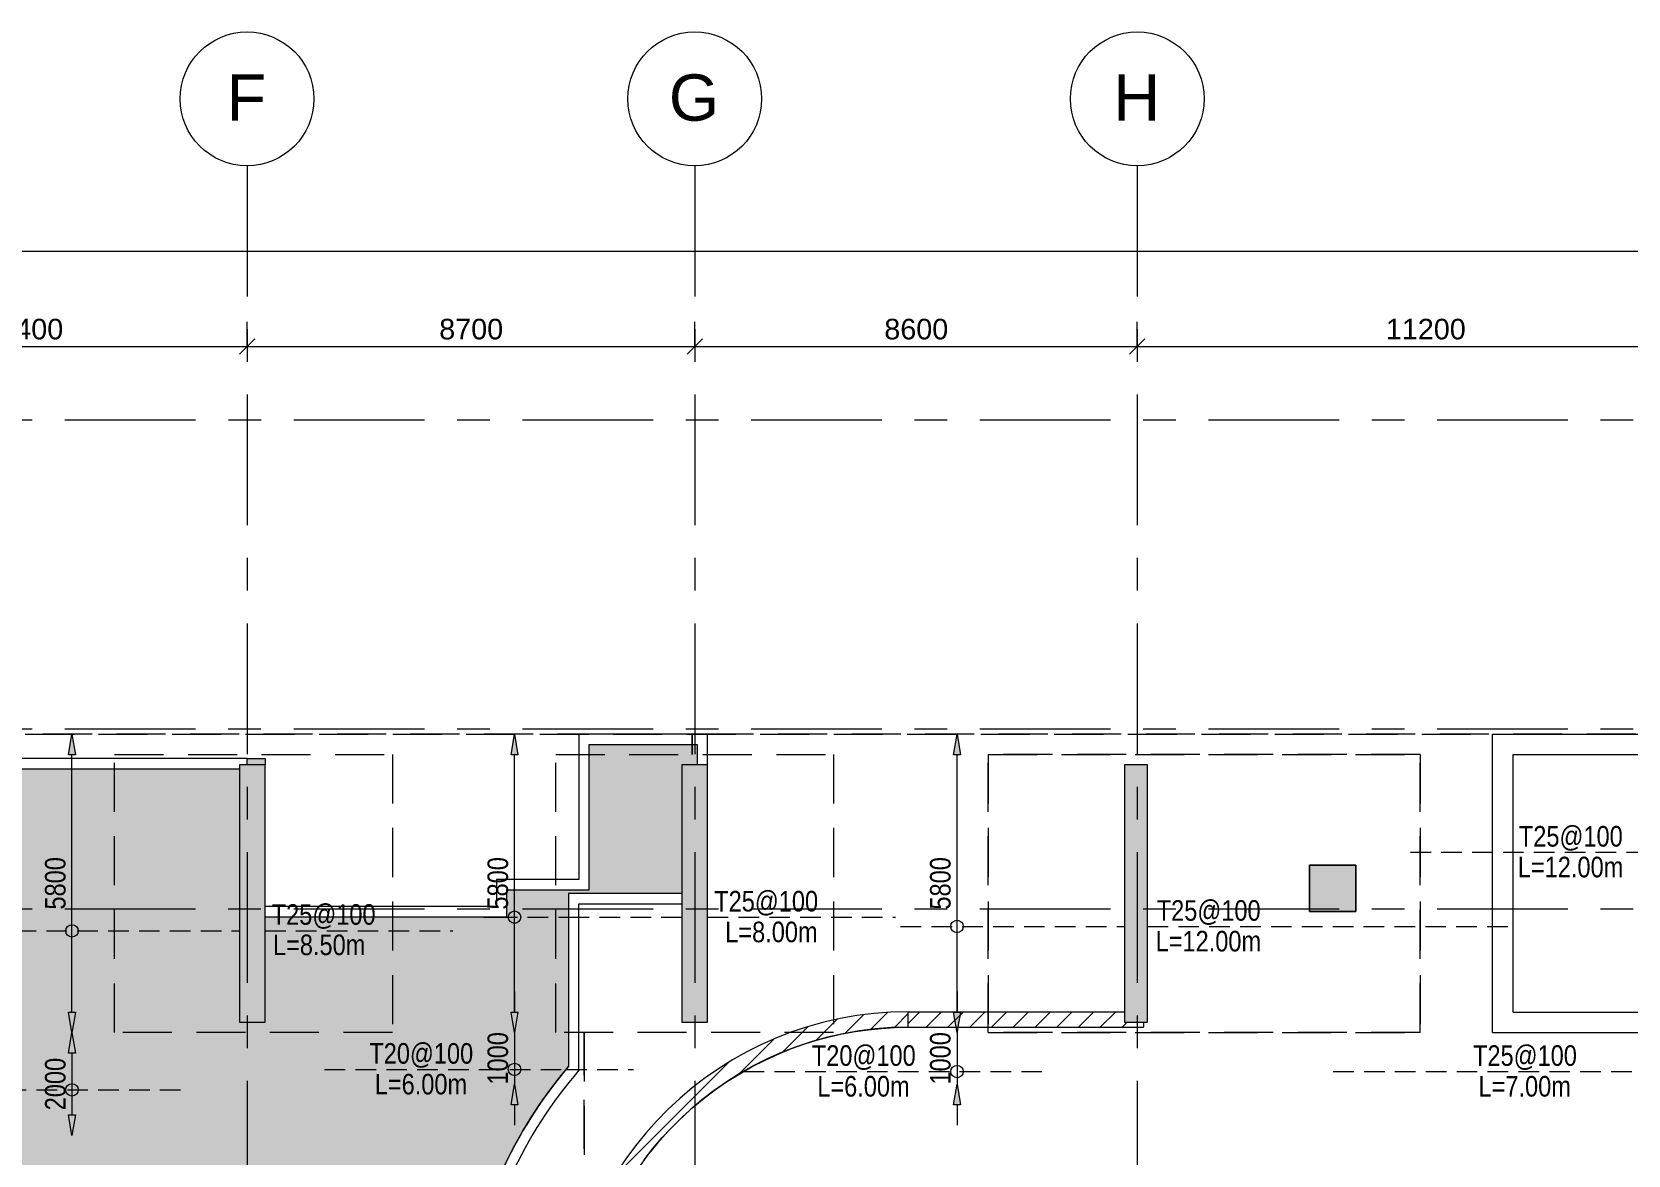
# Model space of a CAD drawing. Header units: millimetres. Extents: x -7055 to 132043, y -26353 to 51881.
# Drawn here: x 52688 to 83709, y 30061 to 51881 of the extents above; entities that cross this region are included whole.
import ezdxf

# ---------------------------------------------------------------- set-up
doc = ezdxf.new("R2010")
doc.units = ezdxf.units.MM
for name, pattern in [('00-SX_HIDDEN', [600, 400, -200]), ('Grid Line', [4445, 2540, -635, 635, -635]), ('Hidden', [1428.75, 952.5, -476.25]), ('IMPORT-HIDDENX2 _6_', [3810000.0, 2540000.0, -1270000.0])]:
    doc.linetypes.add(name, pattern=pattern)
for name, color, linetype, lineweight in [('A-ANNO-DIMS', 211, 'Continuous', 5), ('A-ANNO-DIMS-200', 211, 'Continuous', 5), ('A-FLOR', 192, 'Continuous', 15), ('A-WALL-PATT', 111, 'Continuous', 15), ('I-WALL', 2, 'Continuous', 5), ('S-Anno-REF-Dims', 7, 'Continuous', 5), ('S-Anno-Slab-Reinf-Top-Text', 7, 'Continuous', 5), ('S-Anno-Slab-Reinf_ Top', 7, 'IMPORT-HIDDENX2 _6_', 5), ('S-COLS', 52, 'Continuous', 5), ('S-FNDN', 32, 'Continuous', 15), ('S-GRID', 1, 'Continuous', 5), ('S-GRID-IDEN', 1, 'Continuous', 5), ('TOP 1-1_dwg', 8, 'Continuous', 5)]:
    doc.layers.add(name, color=color, linetype=linetype, lineweight=lineweight)
doc.styles.add('Arial', font='arial.ttf', dxfattribs={"height": 900})
doc.styles.add('Arial Narrow', font='ARIALN.TTF', dxfattribs={"height": 400})
doc.styles.add('Arial_1', font='arial.ttf', dxfattribs={"height": 400})
doc.dimstyles.new('Diagonal_-_2mm_Round_5mm_-1-200', dxfattribs={"dimscale": 304.8, "dimtxt": 1.338923, "dimasz": 0.984252, "dimexe": 0.328084, "dimexo": 0.0625, "dimgap": 0.065617, "dimtad": 1, "dimdec": 0, "dimlfac": 304.8, "dimrnd": 5, "dimdsep": 46, "dimtxsty": 'Arial_1', "dimblk1": 'OBLIQUE', "dimblk2": 'OBLIQUE', "dimsah": 1, "dimcen": 0.09, "dimazin": 0, "dimtfac": 1, "dimtdec": 4, "dimtix": 1, "dimtmove": 0, "dimatfit": 3, "dimfxl": 0.005167, "dimfxlon": 1, "dimtvp": 1, "dimtolj": 1, "dimtzin": 0, "dimarcsym": 2})
pattern_1 = [(50, (0, 0), (728.7365, -63.756), [76.2, -838.2]), (355, (0, 0), (-140.9716, 764.2276), [60.96, -670.56]), (100.451, (60.7, -5.3), (587.77, 700.467), [64.76, -712.36]), (46.184, (0, 203.2), (1084.316, -168.171), [114.3, -1257.3]), (96.636, (90.4, 189.2), (949.61, 989.71), [97.14, -1068.54]), (351.184, (0, 203.2), (949.62, 989.701), [91.44, -1005.84]), (21, (101.6, 152.4), (606.458, -409.0606), [76.2, -838.2]), (326, (101.6, 152.4), (247.208, 736.753), [60.96, -670.56]), (71.451, (152.14, 118.3), (853.668, 327.6855), [64.76, -712.36]), (37.5, (0, 0), (12.3547, 338.2201), [33.528, -628.904, 33.528, -647.192, -673.1]), (37.5, (0, 0), (12.3547, 338.2201), [-1343.152, 33.528, -639.572]), (7.5, (0, 0), (267.2789, 400.7221), [33.528, -354.584, 33.528, -613.664, -256.54]), (7.5, (0, 0), (267.2789, 400.7221), [-1035.304, 33.528, -223.012]), (327.5, (-226.57, 0), (542.3633, -22.9153), [33.528, -220.472, 33.528, -758.952, -1051.56]), (327.5, (-226.57, 0), (542.3633, -22.9153), [-1046.48, 33.528, -1018.032]), (317.5, (-328.17, 0), (592.517, 101.707), [33.528, -296.672, 33.528, -492.76, -746.76]), (317.5, (-328.17, 0), (592.517, 101.707), [-856.488, 33.528, -713.232])]
pattern_2 = [(45, (0, 0), (-212.132, 212.132), [])]
pattern_3 = [(45.08, (383.17, 0), (-211.5431, 212.1311), [])]

# ---------------------------------------------------------------- blocks, each defined once
blk = doc.blocks.new('TOP 1-1_dwg-7774274-GROUND FLOOR TOP X-DIR REINFORECMENT')
at = {"layer": 'S-Anno-REF-Dims'}
for points in [[(366020, 490246), (366087, 490646), (366153, 490246)], [(374620, 490246), (374687, 490646), (374753, 490246), (374736, 490246)], [(383220, 490246), (383287, 490646), (383353, 490246)], [(366087, 484846), (366020, 485246), (366153, 485246), (366121, 485050)], [(374687, 484846), (374620, 485246), (374753, 485246), (374695, 484895)], [(374687, 484846), (374620, 485246), (374753, 485246), (374695, 484895)], [(383287, 484846), (383220, 485246), (383353, 485246), (383304, 484950)], [(383287, 484846), (383220, 485246), (383353, 485246), (383304, 484950)], [(366020, 484446), (366087, 484846), (366153, 484446)], [(374695, 483446), (374620, 483446), (374687, 483846), (374753, 483446), (374736, 483446)], [(383220, 483446), (383287, 483846), (383353, 483446)], [(366087, 482846), (366020, 483246), (366153, 483246)]]:
    blk.add_hatch(color=256, dxfattribs=at).paths.add_polyline_path(points)
for p, q in [((366020, 490246), (366087, 490646)), ((366087, 490646), (366153, 490246)), ((374620, 490246), (374687, 490646)), ((374687, 490646), (374753, 490246)), ((383220, 490246), (383287, 490646)), ((383287, 490646), (383353, 490246)), ((366153, 490246), (366020, 490246)), ((374736, 490246), (374620, 490246)), ((374753, 490246), (374736, 490246)), ((383353, 490246), (383220, 490246)), ((366087, 484846), (366020, 485246)), ((366020, 485246), (366153, 485246)), ((366153, 485246), (366121, 485050)), ((374687, 484846), (374620, 485246)), ((374620, 485246), (374753, 485246)), ((374687, 484846), (374620, 485246)), ((374620, 485246), (374753, 485246)), ((374753, 485246), (374695, 484895)), ((374753, 485246), (374695, 484895)), ((383287, 484846), (383220, 485246)), ((383220, 485246), (383353, 485246)), ((383287, 484846), (383220, 485246)), ((383220, 485246), (383353, 485246)), ((383353, 485246), (383304, 484950)), ((383353, 485246), (383304, 484950)), ((366121, 485050), (366087, 484846)), ((374695, 484895), (374687, 484846)), ((374695, 484895), (374687, 484846)), ((383304, 484950), (383287, 484846)), ((383304, 484950), (383287, 484846)), ((366020, 484446), (366087, 484846)), ((366087, 484846), (366153, 484446)), ((366153, 484446), (366020, 484446)), ((374620, 483446), (374687, 483846)), ((374687, 483846), (374753, 483446)), ((383220, 483446), (383287, 483846)), ((383287, 483846), (383353, 483446)), ((374695, 483446), (374620, 483446)), ((374736, 483446), (374695, 483446)), ((374753, 483446), (374736, 483446)), ((383353, 483446), (383220, 483446)), ((366087, 482846), (366020, 483246)), ((366020, 483246), (366153, 483246)), ((366153, 483246), (366087, 482846))]:
    blk.add_line(p, q, dxfattribs=at)
at = {"layer": 'S-Anno-REF-Dims', "color": 250, "lineweight": 13}
for p, q in [((366087, 489972), (366087, 490246)), ((374687, 487620), (374687, 490246)), ((383287, 485250), (383287, 490246)), ((366087, 485246), (366087, 489972)), ((383287, 485646), (383287, 485250)), ((374687, 484846), (374687, 483846)), ((383287, 484846), (383287, 483846)), ((366087, 484446), (366087, 483246)), ((374687, 483446), (374687, 483046)), ((383287, 483446), (383287, 483046))]:
    blk.add_line(p, q, dxfattribs=at)
at = {"layer": 'S-Anno-REF-Dims', "color": 250, "lineweight": 13, "flags": 128}
blk.add_lwpolyline([(374687, 485646), (374687, 485246), (374687, 487620)], dxfattribs=at)
blk.add_lwpolyline([(383287, 485250), (383287, 485246)], close=True, dxfattribs=at)
at = {"layer": 'S-Anno-REF-Dims'}
for centre in [(374687, 487089), (383287, 486910), (366087, 486821), (374687, 484132), (383287, 484090), (366087, 483733)]:
    blk.add_circle(centre, 120, dxfattribs=at)
at = {"layer": 'S-Anno-Slab-Reinf_ Top', "linetype": '00-SX_HIDDEN'}
for p, q in [((392099, 488350), (404099, 488350)), ((374090, 487089), (374341, 487089)), ((374343, 487089), (375740, 487089)), ((375740, 487089), (377940, 487089)), ((378440, 487089), (382090, 487089)), ((364990, 486821), (369340, 486821)), ((369840, 486821), (373490, 486821)), ((382190, 486910), (386540, 486910)), ((386990, 486910), (394190, 486910)), ((370997, 484132), (375694, 484132)), ((375694, 484132), (376997, 484132)), ((379097, 484090), (379138, 484090)), ((379138, 484090), (385097, 484090)), ((390599, 484090), (397599, 484090)), ((362397, 483733), (368397, 483733))]:
    blk.add_line(p, q, dxfattribs=at)
at = {"layer": 'S-Anno-REF-Dims', "char_height": 400, "width": 1218.22, "attachment_point": 2, "rotation": 90, "line_spacing_factor": 0.974696, "style": 'Arial Narrow'}
for s, insert in [('5800', (365562, 487746)), ('5800', (374162, 487746)), ('5800', (382762, 487746)), ('1000', (374162, 484346)), ('1000', (382762, 484346)), ('2000', (365562, 483846))]:
    blk.add_mtext(s, dxfattribs=dict(at, insert=insert))
at = {"layer": 'S-Anno-Slab-Reinf-Top-Text', "char_height": 400, "attachment_point": 2, "line_spacing_factor": 0.974696, "style": 'Arial Narrow'}
for s, insert, width in [('T25@100', (395216, 488860), 2421.7), ('L=12.00m', (395211, 488263), 2461), ('T25@100', (370978, 487341), 2421.7), ('T25@100', (379578, 487599), 2421.7), ('T25@100', (388178, 487419), 2421.7), ('L=8.50m', (370891, 486751), 2156.44), ('L=8.00m', (379680, 487002), 2156.44), ('L=12.00m', (388172, 486823), 2461), ('T20@100', (372875, 484642), 2421.7), ('T20@100', (381475, 484600), 2421.7), ('T25@100', (394325, 484600), 2421.7), ('L=6.00m', (372869, 484045), 2156.44), ('L=6.00m', (381469, 484003), 2156.44), ('L=7.00m', (394320, 484003), 2156.44)]:
    blk.add_mtext(s, dxfattribs=dict(at, insert=insert, width=width))
blk = doc.blocks.new('Grid - M_Grid Head - Circle-4284405-GROUND FLOOR TOP X-DIR REINFORECMENT')
at = {"layer": 'S-GRID-IDEN'}
blk.add_circle((0, 0), 6.5, dxfattribs=at)
blk = doc.blocks.new('DIMBLOCK5-GROUND FLOOR TOP X-DIR REINFORECMENT')
at = {"layer": 'A-ANNO-DIMS-200'}
for p, q in [((48470, 45768), (48470, 46248)), ((56870, 45768), (56870, 46248)), ((48470, 45768), (56870, 45768)), ((48470, 45768), (48470, 45668)), ((56870, 45768), (56870, 45668))]:
    blk.add_line(p, q, dxfattribs=at)
at = {"layer": 'A-ANNO-DIMS-200', "lineweight": 15}
for p, q in [((48470, 45768), (48620, 45918)), ((56870, 45768), (57020, 45918)), ((48470, 45768), (48320, 45618)), ((56870, 45768), (56720, 45618))]:
    blk.add_line(p, q, dxfattribs=at)
at = {"layer": 'A-ANNO-DIMS-200', "color": 0, "insert": (52054, 46308), "char_height": 400, "width": 1476.71, "attachment_point": 1, "line_spacing_factor": 0.941778, "style": 'Arial_1'}
blk.add_mtext('8400', dxfattribs=at)
blk = doc.blocks.new('_Oblique')
at = {"color": 0, "linetype": 'ByBlock', "lineweight": -2}
blk.add_line((-0.5, -0.5), (0.5, 0.5), dxfattribs=at)
blk = doc.blocks.new('DIMBLOCK6-GROUND FLOOR TOP X-DIR REINFORECMENT')
at = {"layer": 'A-ANNO-DIMS-200'}
for p, q in [((56870, 45768), (56870, 46248)), ((65570, 45768), (65570, 46248)), ((56870, 45768), (65570, 45768)), ((56870, 45768), (56870, 45668)), ((65570, 45768), (65570, 45668))]:
    blk.add_line(p, q, dxfattribs=at)
at = {"layer": 'A-ANNO-DIMS-200', "lineweight": 15}
for p, q in [((56870, 45768), (57020, 45918)), ((65570, 45768), (65720, 45918)), ((56870, 45768), (56720, 45618)), ((65570, 45768), (65420, 45618))]:
    blk.add_line(p, q, dxfattribs=at)
at = {"layer": 'A-ANNO-DIMS-200', "color": 0, "insert": (60604, 46308), "char_height": 400, "width": 1476.71, "attachment_point": 1, "line_spacing_factor": 0.941778, "style": 'Arial_1'}
blk.add_mtext('8700', dxfattribs=at)
blk = doc.blocks.new('DIMBLOCK7-GROUND FLOOR TOP X-DIR REINFORECMENT')
at = {"layer": 'A-ANNO-DIMS-200'}
for p, q in [((65570, 45768), (65570, 46248)), ((74170, 45768), (74170, 46248)), ((65570, 45768), (74170, 45768)), ((65570, 45768), (65570, 45668)), ((74170, 45768), (74170, 45668))]:
    blk.add_line(p, q, dxfattribs=at)
at = {"layer": 'A-ANNO-DIMS-200', "lineweight": 15}
for p, q in [((65570, 45768), (65720, 45918)), ((74170, 45768), (74320, 45918)), ((65570, 45768), (65420, 45618)), ((74170, 45768), (74020, 45618))]:
    blk.add_line(p, q, dxfattribs=at)
at = {"layer": 'A-ANNO-DIMS-200', "color": 0, "insert": (69254, 46308), "char_height": 400, "width": 1476.71, "attachment_point": 1, "line_spacing_factor": 0.941778, "style": 'Arial_1'}
blk.add_mtext('8600', dxfattribs=at)
blk = doc.blocks.new('DIMBLOCK8-GROUND FLOOR TOP X-DIR REINFORECMENT')
at = {"layer": 'A-ANNO-DIMS-200'}
for p, q in [((74170, 45768), (74170, 46248)), ((85370, 45768), (85370, 46248)), ((74170, 45768), (85370, 45768)), ((74170, 45768), (74170, 45668)), ((85370, 45768), (85370, 45668))]:
    blk.add_line(p, q, dxfattribs=at)
at = {"layer": 'A-ANNO-DIMS-200', "lineweight": 15}
for p, q in [((74170, 45768), (74320, 45918)), ((85370, 45768), (85520, 45918)), ((74170, 45768), (74020, 45618)), ((85370, 45768), (85220, 45618))]:
    blk.add_line(p, q, dxfattribs=at)
at = {"layer": 'A-ANNO-DIMS-200', "color": 0, "insert": (79001, 46308), "char_height": 400, "width": 1845.88, "attachment_point": 1, "line_spacing_factor": 0.941778, "style": 'Arial_1'}
blk.add_mtext('11200', dxfattribs=at)
blk = doc.blocks.new('DIMBLOCK9-GROUND FLOOR TOP X-DIR REINFORECMENT')
at = {"layer": 'A-ANNO-DIMS-200'}
for p, q in [((16570, 47619), (16570, 48099)), ((85370, 47619), (85370, 48099)), ((16570, 47619), (85370, 47619)), ((16570, 47619), (16570, 47519)), ((85370, 47619), (85370, 47519))]:
    blk.add_line(p, q, dxfattribs=at)
at = {"layer": 'A-ANNO-DIMS-200', "lineweight": 15}
for p, q in [((16570, 47619), (16420, 47469)), ((16570, 47619), (16720, 47769)), ((85370, 47619), (85220, 47469)), ((85370, 47619), (85520, 47769))]:
    blk.add_line(p, q, dxfattribs=at)
at = {"layer": 'A-ANNO-DIMS-200', "color": 0, "insert": (50201, 48159), "char_height": 400, "width": 1845.88, "attachment_point": 1, "line_spacing_factor": 0.941778, "style": 'Arial_1'}
blk.add_mtext('68800', dxfattribs=at)

msp = doc.modelspace()

# ---------------------------------------------------------------- hatches: boundary and pattern name
at = {"layer": 'A-FLOR'}
h = msp.add_hatch(dxfattribs=at)
h.set_pattern_fill('FP_2', color=10, style=0, pattern_type=2)
h.set_pattern_definition(pattern_1)
h.paths.add_polyline_path([(53919.756, 17044.1661), (53919.756, 18044.3279), (54219.756, 18044.3279), (54219.756, 19144.3279), (53919.756, 19144.3279), (53919.756, 20544.3279), (54219.756, 20544.3279), (54219.756, 21644.3279), (53919.756, 21644.3279), (53919.756, 22844.3012), (56719.756, 22844.3012), (56719.756, 24244.3012), (57119.756, 24244.3012), (57119.756, 20344.1661), (59619.756, 20344.1661), (59619.756, 22344.3279), (59919.756, 22344.3279), (59919.756, 17194.1661), (62819.756, 17194.1661), (62819.756, 24244.3012), (61419.756, 24244.3012), (61419.756, 23744.3012), (58319.756, 23744.3012), (58319.756, 24244.3012), (61119.756, 24244.3012), (61121.6428, 27333.6405), (61169.4129, 27638.8344), (61228.0125, 27942.1351), (61297.3674, 28243.1587), (61377.3896, 28541.5236), (61467.9779, 28836.8522), (61569.0175, 29128.7703), (61680.3804, 29416.9082), (61801.9257, 29700.901), (61933.4992, 29980.3889), (62074.9344, 30255.018), (62226.0522, 30524.4405), (62386.6612, 30788.3152), (62556.5578, 31046.3077), (62735.527, 31298.0914), (62923.3421, 31543.3474), (63119.756, 31781.7542), (63119.756, 35144.1661), (65319.756, 35144.1661), (65319.756, 37644.1661), (65619.756, 37644.1661), (65619.756, 38040.1837), (63519.756, 38040.1837), (63519.756, 35214.1661), (61919.756, 35214.1661), (61919.756, 34690.1837), (57219.756, 34690.1837), (57219.756, 32644.1661), (56719.756, 32644.1661), (56719.756, 37565.6309), (48619.756, 37565.6309), (48619.756, 32644.1661), (48469.756, 32644.1661), (48469.756, 29144.1661), (45419.756, 29144.1661), (45419.756, 26044.1661), (38395.8759, 26044.1661), (38395.8759, 24344.1661), (40969.7791, 24344.1661), (40969.7791, 24244.1661), (41369.7791, 24244.1661), (41369.7791, 17194.3012), (44269.756, 17194.3012), (44269.756, 23744.1661), (42569.756, 23744.1661), (42569.756, 24244.1661), (44569.756, 24244.1661), (44569.756, 17044.1661), (48219.756, 17044.1661), (48219.756, 23744.1661), (46019.756, 23744.1661), (46019.756, 24244.1661), (48619.756, 24244.1661), (48619.756, 22844.3012), (51419.756, 22844.3012), (51419.756, 21644.3279), (51119.756, 21644.3279), (51119.756, 20544.3279), (51419.756, 20544.3279), (51419.756, 19144.3279), (51119.756, 19144.3279), (51119.756, 18044.3279), (51419.756, 18044.3279), (51419.756, 17044.1661)])
h.paths.add_polyline_path([(56868.9896, 37644.1661), (57219.756, 37644.1661), (57219.756, 37765.6309), (56868.9896, 37765.6309)])
h = msp.add_hatch(dxfattribs=at)
h.set_pattern_fill('FP_2', color=10, style=0, pattern_type=2)
h.set_pattern_definition(pattern_1)
h.paths.add_polyline_path([(53919.756, 17044.1661), (53919.756, 18044.3279), (54219.756, 18044.3279), (54219.756, 19144.3279), (53919.756, 19144.3279), (53919.756, 20544.3279), (54219.756, 20544.3279), (54219.756, 21644.3279), (53919.756, 21644.3279), (53919.756, 22844.3012), (56719.756, 22844.3012), (56719.756, 24244.3012), (57119.756, 24244.3012), (57119.756, 20344.1661), (59619.756, 20344.1661), (59619.756, 22344.3279), (59919.756, 22344.3279), (59919.756, 17194.1661), (62819.756, 17194.1661), (62819.756, 24244.3012), (61419.756, 24244.3012), (61419.756, 23744.3012), (58319.756, 23744.3012), (58319.756, 24244.3012), (61119.756, 24244.3012), (61121.6428, 27333.6405), (61169.4129, 27638.8344), (61228.0125, 27942.1351), (61297.3674, 28243.1587), (61377.3896, 28541.5236), (61467.9779, 28836.8522), (61569.0175, 29128.7703), (61680.3804, 29416.9082), (61801.9257, 29700.901), (61933.4992, 29980.3889), (62074.9344, 30255.018), (62226.0522, 30524.4405), (62386.6612, 30788.3152), (62556.5578, 31046.3077), (62735.527, 31298.0914), (62923.3421, 31543.3474), (63119.756, 31781.7542), (63119.756, 35144.1661), (65319.756, 35144.1661), (65319.756, 37644.1661), (65619.756, 37644.1661), (65619.756, 38040.1837), (63519.756, 38040.1837), (63519.756, 35214.1661), (61919.756, 35214.1661), (61919.756, 34690.1837), (57219.756, 34690.1837), (57219.756, 32644.1661), (56719.756, 32644.1661), (56719.756, 37565.6309), (48619.756, 37565.6309), (48619.756, 32644.1661), (48469.756, 32644.1661), (48469.756, 29144.1661), (45419.756, 29144.1661), (45419.756, 26044.1661), (38395.8759, 26044.1661), (38395.8759, 24344.1661), (40969.7791, 24344.1661), (40969.7791, 24244.1661), (41369.7791, 24244.1661), (41369.7791, 17194.3012), (44269.756, 17194.3012), (44269.756, 23744.1661), (42569.756, 23744.1661), (42569.756, 24244.1661), (44569.756, 24244.1661), (44569.756, 17044.1661), (48219.756, 17044.1661), (48219.756, 23744.1661), (46019.756, 23744.1661), (46019.756, 24244.1661), (48619.756, 24244.1661), (48619.756, 22844.3012), (51419.756, 22844.3012), (51419.756, 21644.3279), (51119.756, 21644.3279), (51119.756, 20544.3279), (51419.756, 20544.3279), (51419.756, 19144.3279), (51119.756, 19144.3279), (51119.756, 18044.3279), (51419.756, 18044.3279), (51419.756, 17044.1661)])
h.paths.add_polyline_path([(56868.9896, 37644.1661), (57219.756, 37644.1661), (57219.756, 37765.6309), (56868.9896, 37765.6309)])
at = {"layer": 'A-WALL-PATT', "lineweight": 5}
for points in [[(57219.756, 32644.1661), (57219.756, 37644.1661), (56719.756, 37644.1661), (56719.756, 32644.1661)], [(65819.756, 32644.1661), (65819.756, 37644.1661), (65319.756, 37644.1661), (65319.756, 32644.1661)], [(74369.756, 32644.1661), (74369.756, 37644.1661), (73919.756, 37644.1661), (73919.756, 32644.1661)]]:
    msp.add_hatch(color=256, dxfattribs=at).paths.add_polyline_path(points)
at = {"layer": 'I-WALL'}
h = msp.add_hatch(dxfattribs=at)
h.set_pattern_fill('FP_3', color=50, style=0, pattern_type=2)
h.set_pattern_definition(pattern_2)
h.paths.add_polyline_path([(63322.2438, 26322.5963), (63336.1561, 26602.0441), (63362.269, 26880.6167), (63400.5327, 27157.7817), (63450.8739, 27433.0095), (63513.1965, 27705.774), (63587.3813, 27975.5538), (63673.2866, 28241.8334), (63770.7481, 28504.1038), (63879.5797, 28761.8637), (63999.5732, 29014.6207), (64130.4994, 29261.8914), (64272.108, 29503.2034), (64424.1284, 29738.0955), (64586.27, 29966.1187), (64758.2229, 30186.8372), (64939.6585, 30399.8292), (65130.23, 30604.6875), (65329.5732, 30801.0208), (65537.3071, 30988.4536), (65753.0346, 31166.6278), (65976.3435, 31335.2029), (66206.807, 31493.8567), (66443.9845, 31642.2859), (66687.4228, 31780.2069), (66936.6566, 31907.356), (67191.2096, 32023.4903), (67450.5994, 32128.3891), (67692.5321, 32214.6161), (67937.7332, 32291.0673), (68185.8039, 32357.6185), (68436.3451, 32414.1626), (68688.9536, 32460.6086), (68943.223, 32496.8818), (69198.7443, 32522.9236), (69455.1057, 32538.6919), (69719.756, 32544.1661), (69719.756, 32844.1661), (69432.6906, 32838.0135), (69146.1525, 32819.5671), (68860.6678, 32788.8608), (68576.761, 32745.9509), (68294.9533, 32690.9162), (68015.7624, 32623.8579), (67739.7011, 32544.8991), (67467.2763, 32454.1847), (67198.9883, 32351.8815), (66935.33, 32238.1773), (66676.7855, 32113.2808), (66423.8297, 31977.4216), (66176.9272, 31830.8491), (65936.5313, 31673.8326), (65703.0837, 31506.6603), (65477.013, 31329.6393), (65258.7345, 31143.0947), (65048.6491, 30947.3692), (64847.1425, 30742.8222), (64654.585, 30529.8294), (64471.33, 30308.7819), (64297.7143, 30080.0857), (64134.0565, 29844.1609), (63980.6574, 29601.4407), (63837.7987, 29352.371), (63705.7427, 29097.4091), (63584.7319, 28837.0233), (63474.9887, 28571.6918), (63376.7145, 28301.902), (63290.0898, 28028.1493), (63215.2738, 27750.9365), (63152.4038, 27470.7727), (63101.5953, 27188.1726), (63062.9417, 26903.655), (63036.5138, 26617.7425), (63022.3604, 26330.9603)])
h = msp.add_hatch(dxfattribs=at)
h.set_pattern_fill('FP_3', color=50, style=0, pattern_type=2)
h.set_pattern_definition(pattern_2)
h.paths.add_polyline_path([(63322.2438, 26322.5963), (63336.1561, 26602.0441), (63362.269, 26880.6167), (63400.5327, 27157.7817), (63450.8739, 27433.0095), (63513.1965, 27705.774), (63587.3813, 27975.5538), (63673.2866, 28241.8334), (63770.7481, 28504.1038), (63879.5797, 28761.8637), (63999.5732, 29014.6207), (64130.4994, 29261.8914), (64272.108, 29503.2034), (64424.1284, 29738.0955), (64586.27, 29966.1187), (64758.2229, 30186.8372), (64939.6585, 30399.8292), (65130.23, 30604.6875), (65329.5732, 30801.0208), (65537.3071, 30988.4536), (65753.0346, 31166.6278), (65976.3435, 31335.2029), (66206.807, 31493.8567), (66443.9845, 31642.2859), (66687.4228, 31780.2069), (66936.6566, 31907.356), (67191.2096, 32023.4903), (67450.5994, 32128.3891), (67692.5321, 32214.6161), (67937.7332, 32291.0673), (68185.8039, 32357.6185), (68436.3451, 32414.1626), (68688.9536, 32460.6086), (68943.223, 32496.8818), (69198.7443, 32522.9236), (69455.1057, 32538.6919), (69719.756, 32544.1661), (69719.756, 32844.1661), (69432.6906, 32838.0135), (69146.1525, 32819.5671), (68860.6678, 32788.8608), (68576.761, 32745.9509), (68294.9533, 32690.9162), (68015.7624, 32623.8579), (67739.7011, 32544.8991), (67467.2763, 32454.1847), (67198.9883, 32351.8815), (66935.33, 32238.1773), (66676.7855, 32113.2808), (66423.8297, 31977.4216), (66176.9272, 31830.8491), (65936.5313, 31673.8326), (65703.0837, 31506.6603), (65477.013, 31329.6393), (65258.7345, 31143.0947), (65048.6491, 30947.3692), (64847.1425, 30742.8222), (64654.585, 30529.8294), (64471.33, 30308.7819), (64297.7143, 30080.0857), (64134.0565, 29844.1609), (63980.6574, 29601.4407), (63837.7987, 29352.371), (63705.7427, 29097.4091), (63584.7319, 28837.0233), (63474.9887, 28571.6918), (63376.7145, 28301.902), (63290.0898, 28028.1493), (63215.2738, 27750.9365), (63152.4038, 27470.7727), (63101.5953, 27188.1726), (63062.9417, 26903.655), (63036.5138, 26617.7425), (63022.3604, 26330.9603)])
h = msp.add_hatch(dxfattribs=at)
h.set_pattern_fill('FP_4', color=50, style=0, pattern_type=2)
h.set_pattern_definition(pattern_3)
h.paths.add_polyline_path([(74291.3928, 32544.1661), (74291.3928, 32644.1661), (73919.756, 32644.1661), (73919.756, 32844.1661), (69719.756, 32844.1661), (69719.756, 32544.1661), (73919.756, 32544.1661)])
h = msp.add_hatch(dxfattribs=at)
h.set_pattern_fill('FP_4', color=50, style=0, pattern_type=2)
h.set_pattern_definition(pattern_3)
h.paths.add_polyline_path([(74291.3928, 32544.1661), (74291.3928, 32644.1661), (73919.756, 32644.1661), (73919.756, 32844.1661), (69719.756, 32844.1661), (69719.756, 32544.1661), (73919.756, 32544.1661)])
at = {"layer": 'S-COLS'}
msp.add_hatch(color=256, dxfattribs=at).paths.add_polyline_path([(78419.756, 34794.1759), (78419.756, 35694.1759), (77519.756, 35694.1759), (77519.756, 34794.1759)])

# ---------------------------------------------------------------- linework, layer by layer
at = {"layer": 'A-FLOR'}
for p, q in [((63519.756, 35214.1661), (63519.756, 38040.1837)), ((63519.756, 38040.1837), (65619.756, 38040.1837)), ((65619.756, 38040.1837), (65619.756, 37644.1661)), ((48619.756, 37565.6309), (56719.756, 37565.6309)), ((56719.756, 37565.6309), (56719.756, 32644.1661)), ((56868.9896, 37644.1661), (56868.9896, 37765.6309)), ((56868.9896, 37765.6309), (57219.756, 37765.6309)), ((57219.756, 37644.1661), (56868.9896, 37644.1661)), ((57219.756, 37765.6309), (57219.756, 37644.1661)), ((65619.756, 37644.1661), (65319.756, 37644.1661)), ((65319.756, 37644.1661), (65319.756, 35144.1661)), ((61919.756, 34690.1837), (61919.756, 35214.1661)), ((61919.756, 35214.1661), (63519.756, 35214.1661)), ((65319.756, 35144.1661), (63119.756, 35144.1661)), ((63119.756, 35144.1661), (63119.756, 31781.7542)), ((57219.756, 32644.1661), (57219.756, 34690.1837)), ((57219.756, 34690.1837), (61919.756, 34690.1837))]:
    msp.add_line(p, q, dxfattribs=at)
msp.add_arc((69719.756, 26144.1661), 8680, 139.49670926, 172.12361899, dxfattribs=at)
at = {"layer": 'I-WALL'}
for p, q in [((65819.756, 38240.1837), (63319.756, 38240.1837)), ((63319.756, 38240.1837), (63319.756, 35414.1661)), ((65819.756, 37644.1661), (65819.756, 38240.1837)), ((81073.4823, 38240.1837), (87185.0632, 38240.1837)), ((81073.4823, 32440.1837), (81073.4823, 38240.1837)), ((56868.9896, 37765.6309), (48369.756, 37765.6309)), ((65819.756, 37644.1661), (65819.756, 37644.1661)), ((81473.4823, 37840.1837), (86574.067, 37840.1837)), ((81473.4823, 32840.1837), (81473.4823, 37840.1837)), ((63319.756, 35414.1661), (61719.756, 35414.1661)), ((61719.756, 35414.1661), (61719.756, 34890.1837)), ((61719.756, 34890.1837), (57219.756, 34890.1837)), ((63319.756, 31707.4745), (63319.756, 34944.1661)), ((63319.756, 34944.1661), (65319.756, 34944.1661)), ((69719.756, 32844.1661), (73919.756, 32844.1661)), ((69719.756, 32544.1661), (69719.756, 32844.1661)), ((74291.3928, 32644.1661), (74291.3928, 32544.1661)), ((81473.4823, 32840.1837), (86574.067, 32840.1837)), ((69719.756, 32544.1661), (74291.3928, 32544.1661)), ((81073.4823, 32440.1837), (92926.6097, 32440.1837))]:
    msp.add_line(p, q, dxfattribs=at)
at = {"layer": 'I-WALL', "lineweight": 15}
for p, q in [((56868.9896, 37644.1661), (56719.756, 37644.1661)), ((56719.756, 37644.1661), (56719.756, 37565.6309)), ((57219.756, 34690.1837), (57219.756, 37644.1661)), ((65819.756, 37644.1661), (65619.756, 37644.1661)), ((65819.756, 32644.1661), (65819.756, 37644.1661)), ((74369.756, 37644.1661), (73919.756, 37644.1661)), ((73919.756, 37644.1661), (73919.756, 32644.1661)), ((74369.756, 32644.1661), (74369.756, 37644.1661)), ((65319.756, 35144.1661), (65319.756, 32644.1661)), ((56719.756, 32644.1661), (57219.756, 32644.1661)), ((65319.756, 32644.1661), (65819.756, 32644.1661)), ((73919.756, 32644.1661), (74369.756, 32644.1661))]:
    msp.add_line(p, q, dxfattribs=at)
at = {"layer": 'I-WALL', "flags": 128}
for points in [[(67450.5994, 32128.3891), (67692.5321, 32214.6161), (67937.7332, 32291.0673), (68185.8039, 32357.6185), (68436.3451, 32414.1626), (68688.9536, 32460.6086), (68943.223, 32496.8818), (69198.7443, 32522.9236), (69455.1057, 32538.6919), (69711.8899, 32544.1611)], [(69711.8899, 32544.1611), (69715.8241, 32544.1649), (69719.756, 32544.1661)], [(64586.27, 29966.1187), (64758.2229, 30186.8372), (64939.6585, 30399.8292), (65130.23, 30604.6875), (65329.5732, 30801.0208), (65537.3071, 30988.4536), (65753.0346, 31166.6278), (65976.3435, 31335.2029), (66206.807, 31493.8567), (66443.9845, 31642.2859), (66687.4228, 31780.2069), (66936.6566, 31907.356), (67191.2096, 32023.4903), (67450.5994, 32128.3891)], [(61119.756, 27319.9212), (61167.187, 27626.0448), (61225.511, 27930.2796), (61294.6536, 28232.2393), (61374.5268, 28531.539), (61465.0287, 28827.7976), (61566.0442, 29120.6379), (61677.4445, 29409.687), (61799.0879, 29694.5769), (61930.8193, 29974.9447), (62072.471, 30250.4335), (62223.8627, 30520.6925), (62384.8016, 30785.3776), (62555.0828, 31044.1516), (62734.4895, 31296.6851), (62922.7933, 31542.6564), (63119.7519, 31781.7494)]]:
    msp.add_lwpolyline(points, dxfattribs=at)
at = {"layer": 'I-WALL'}
for radius, start, end in [(6700, 90, 178.4024023), (6700, 90, 178.4024023), (6400, 90, 178.4024023), (8480, 139.00064637, 172.12361899), (8480, 139.00064637, 172.12361899)]:
    msp.add_arc((69719.756, 26144.1661), radius, start, end, dxfattribs=at)
at = {"layer": 'S-COLS', "lineweight": 15}
for p, q in [((78419.756, 35694.1759), (77519.756, 35694.1759)), ((77519.756, 35694.1759), (77519.756, 34794.1759)), ((78419.756, 34794.1759), (78419.756, 35694.1759)), ((77519.756, 34794.1759), (78419.756, 34794.1759))]:
    msp.add_line(p, q, dxfattribs=at)
at = {"layer": 'S-COLS'}
for p, q in [((77519.756, 34794.1759), (77519.756, 35694.1759)), ((77519.756, 35694.1759), (78419.756, 35694.1759)), ((78419.756, 35694.1759), (78419.756, 34794.1759)), ((78419.756, 34794.1759), (77519.756, 34794.1759))]:
    msp.add_line(p, q, dxfattribs=at)
at = {"layer": 'S-FNDN', "linetype": 'Hidden'}
for p, q in [((48269.756, 38240.1837), (89574.8972, 38240.1837)), ((89574.8972, 38240.1837), (48369.756, 38240.1837)), ((65519.756, 37844.1661), (65519.756, 38240.1837)), ((65519.756, 38240.1837), (65519.756, 37844.1661)), ((54294.756, 32444.1661), (54294.756, 37844.1661)), ((54294.756, 37844.1661), (59694.756, 37844.1661)), ((54294.756, 32444.1661), (54294.756, 37844.1661)), ((54294.756, 37844.1661), (59694.756, 37844.1661)), ((59694.756, 37844.1661), (59694.756, 32444.1661)), ((59694.756, 37844.1661), (59694.756, 32444.1661)), ((62869.756, 32444.1661), (62869.756, 37844.1661)), ((62869.756, 37844.1661), (68269.756, 37844.1661)), ((62869.756, 37844.1661), (68269.756, 37844.1661)), ((62869.756, 32444.1661), (62869.756, 37844.1661)), ((68269.756, 37844.1661), (68269.756, 32444.1661)), ((68269.756, 37844.1661), (68269.756, 32444.1661)), ((79669.756, 37844.1661), (71269.756, 37844.1661)), ((71269.756, 37844.1661), (71269.756, 32444.1661)), ((71269.756, 32444.1661), (71269.756, 37844.1661)), ((71269.756, 37844.1661), (79669.756, 37844.1661)), ((79669.756, 32444.1661), (79669.756, 37844.1661)), ((79669.756, 37844.1661), (79669.756, 32444.1661)), ((59694.756, 32444.1661), (54294.756, 32444.1661)), ((59694.756, 32444.1661), (54294.756, 32444.1661)), ((68269.756, 32444.1661), (62869.756, 32444.1661)), ((68269.756, 32444.1661), (62869.756, 32444.1661)), ((63419.756, 25894.1661), (63419.756, 32444.1661)), ((63419.756, 32444.1661), (63419.756, 25894.1661)), ((71269.756, 32444.1661), (79669.756, 32444.1661)), ((79669.756, 32444.1661), (71269.756, 32444.1661))]:
    msp.add_line(p, q, dxfattribs=at)
at = {"layer": 'S-GRID', "linetype": 'Grid Line'}
for p, q in [((56869.756, 49281.3629), (56869.756, 351.3451)), ((65569.756, 49281.3629), (65569.756, 351.3451)), ((74169.756, 49281.3629), (74169.756, 351.3451)), ((-4454.2549, 44344.1661), (113803.7202, 44344.1661)), ((-4454.5069, 38344.1661), (113803.7202, 38344.1661)), ((-4454.5069, 34844.1661), (113803.7202, 34844.1661))]:
    msp.add_line(p, q, dxfattribs=at)

# ---------------------------------------------------------------- block references
at = {"layer": 'S-GRID-IDEN', "xscale": 199.9999999999999, "yscale": 199.9999999999999, "zscale": 199.9999999999999, "rotation": 180}
for p in [(56869.756, 50581.3629), (65569.756, 50581.3629), (74169.756, 50581.3629)]:
    msp.add_blockref('Grid - M_Grid Head - Circle-4284405-GROUND FLOOR TOP X-DIR REINFORECMENT', p, dxfattribs=at)
at = {"layer": 'TOP 1-1_dwg', "color": 7}
msp.add_blockref('TOP 1-1_dwg-7774274-GROUND FLOOR TOP X-DIR REINFORECMENT', (-312619.9522, -452406.053), dxfattribs=at)

# ---------------------------------------------------------------- dimensions: what is measured, and where the dimension line sits
at = {"layer": 'A-ANNO-DIMS'}
for base, p1, p2, override, picture, middle in [((85369.756, 47619.4511), (16569.756, 48099.4511), (85369.756, 48099.4511), {"dimpost": '<>', "dimfxl": 68800}, 'DIMBLOCK9-GROUND FLOOR TOP X-DIR REINFORECMENT', (50969.756, 47843.6803)), ((56869.756, 45768.4229), (48469.756, 46248.4229), (56869.756, 46248.4229), {"dimpost": '<>', "dimfxl": 8400}, 'DIMBLOCK5-GROUND FLOOR TOP X-DIR REINFORECMENT', (52669.756, 45992.7885)), ((65569.756, 45768.4229), (56869.756, 46248.4229), (65569.756, 46248.4229), {"dimpost": '<>', "dimfxl": 8700}, 'DIMBLOCK6-GROUND FLOOR TOP X-DIR REINFORECMENT', (61219.756, 45992.6521)), ((74169.756, 45768.4229), (65569.756, 46248.4229), (74169.756, 46248.4229), {"dimpost": '<>', "dimfxl": 8600}, 'DIMBLOCK7-GROUND FLOOR TOP X-DIR REINFORECMENT', (69869.756, 45992.6521)), ((85369.756, 45768.4229), (74169.756, 46248.4229), (85369.756, 46248.4229), {"dimpost": '<>', "dimfxl": 11200}, 'DIMBLOCK8-GROUND FLOOR TOP X-DIR REINFORECMENT', (79769.756, 45992.7885))]:
    dim = msp.add_linear_dim(base=base, p1=p1, p2=p2, dimstyle='Diagonal_-_2mm_Round_5mm_-1-200', override=override, dxfattribs=at)
    dim.commit()
    dim.dimension.update_dxf_attribs({"geometry": picture, "text_midpoint": middle})

# ---------------------------------------------------------------- next in the draw order: texts
at = {"layer": 'S-GRID-IDEN', "char_height": 900, "attachment_point": 1, "style": 'Arial', "bg_fill": 3, "box_fill_scale": 1.25, "bg_fill_color": 256, "bg_fill_true_color": 13158600, "bg_fill_transparency": 0}
for s, insert, width in [('F', (56473.0001, 51056.8136), 945.99125), ('G', (65067.0001, 51056.8136), 1202.53125), ('H', (73707.0001, 51056.8136), 1106.32875)]:
    msp.add_mtext(s, dxfattribs=dict(at, insert=insert, width=width))

doc.saveas('drawing.dxf')
